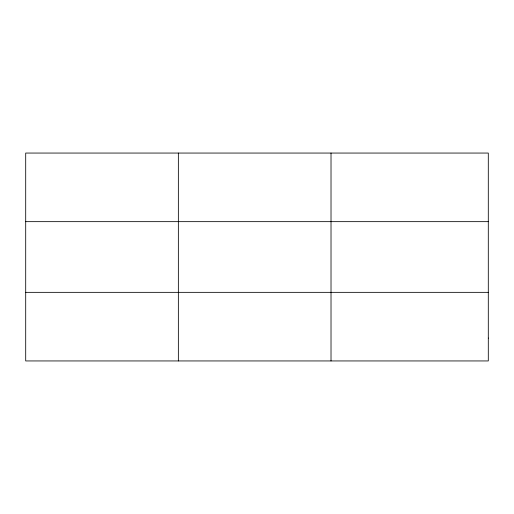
<?xml version="1.0" encoding="UTF-8"?>
<svg xmlns="http://www.w3.org/2000/svg" width="514" height="514" viewBox="0 0 514 514"><rect width="100%" height="100%" fill="white"/><g stroke="black" fill="none" stroke-linecap="round" stroke-linejoin="round"><path stroke-width="0.77" d="M178.358 360.944L178.358 153.056M331.016 360.944L331.016 153.056M25.7 221.656L488.3 221.656M25.7 292.344L488.3 292.344M488.3 338.077L488.3 360.944L25.7 360.944L25.7 153.056L488.3 153.056L488.3 338.077"/></g></svg>
